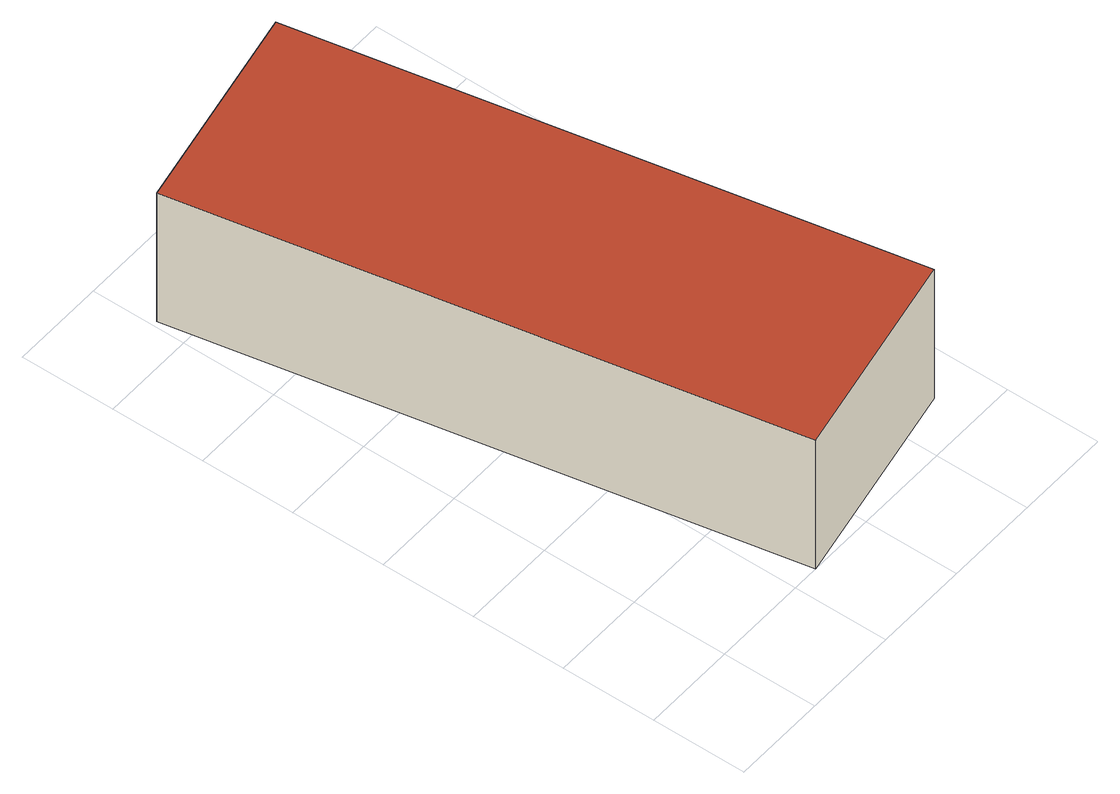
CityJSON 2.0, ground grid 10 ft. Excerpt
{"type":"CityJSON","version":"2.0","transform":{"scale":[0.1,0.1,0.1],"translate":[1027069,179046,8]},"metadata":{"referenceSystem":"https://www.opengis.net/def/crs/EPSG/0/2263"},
"CityObjects":{
"building1":{"type":"Building","attributes":{"name":"Bldg_4210009897","BIN":"4293263"},"geometry":[{"type":"MultiSurface","lod":"2","boundaries":[[[0,1,2,3]],[[4,5,6,7]],[[4,7,3,2]],[[5,4,2,1]],[[6,5,1,0]],[[7,6,0,3]]],"semantics":{"surfaces":[{"type":"GroundSurface"},{"type":"RoofSurface","BIN":"4293263"},{"type":"WallSurface"}],"values":[0,1,2,2,2,2]}}]}
},
"vertices":[
[129,0,8],[6,634,8],[230,678,8],[353,44,8],[230,678,173],[6,634,173],[129,0,173],[353,44,173]
]}
